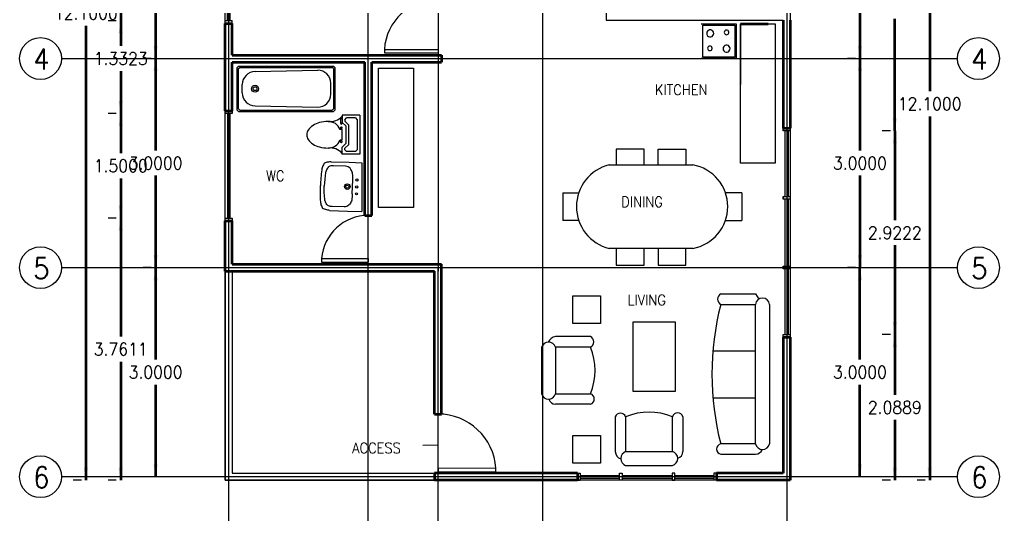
# Model space of a CAD drawing. Header units: inches. Extents: x 12.5 to 57.6, y 1.9 to 26.
# Drawn here: x 12.46 to 26.51, y 10.36 to 17.46 of the extents above; entities that cross this region are included whole.
import ezdxf

# ---------------------------------------------------------------- set-up
doc = ezdxf.new("R2010")
doc.units = ezdxf.units.IN
doc.header["$MEASUREMENT"] = 0
doc.layers.get('0').update_dxf_attribs({"linetype": 'CONTINUOUS'})
for name, color, linetype in [('1', 2, 'CONTINUOUS'), ('2', 72, 'CONTINUOUS'), ('4', 202, 'CONTINUOUS'), ('5', 133, 'CONTINUOUS'), ('6', 253, 'CONTINUOUS'), ('7', 142, 'CONTINUOUS')]:
    doc.layers.add(name, color=color, linetype=linetype)
doc.layers.add('WALLS', color=6, linetype='CONTINUOUS', lineweight=50)
doc.styles.get("Standard").update_dxf_attribs({"font": 'STANDARD'})
doc.dimstyles.get("Standard").update_dxf_attribs({"dimtxt": 0.18, "dimasz": 0.18, "dimexe": 0.18, "dimexo": 0.0625, "dimgap": 0.09, "dimtad": 0, "dimtih": 1, "dimtoh": 1, "dimdec": 4, "dimzin": 0, "dimdsep": 46, "dimtxsty": 'STANDARD', "dimcen": 0.09, "dimadec": 0, "dimazin": 0, "dimtfac": 1, "dimtdec": 4, "dimtofl": 0, "dimtmove": 0, "dimatfit": 3, "dimfxl": 1, "dimtolj": 1, "dimtzin": 0, "dimarcsym": 0})

# ---------------------------------------------------------------- blocks, each defined once
blk = doc.blocks.new('*D2')
at = {"layer": '1', "color": 0, "linetype": 'ByBlock', "lineweight": -2}
for p, q in [((14.345, 18.902), (14.228, 18.902)), ((14.345, 16.902), (14.228, 16.902))]:
    blk.add_line(p, q, dxfattribs=at)
for points in [[(14.408, 18.902), (14.438, 18.722), (14.378, 18.722)], [(14.408, 16.902), (14.378, 17.082), (14.438, 17.082)]]:
    blk.add_solid(points, dxfattribs=at)
at = {"layer": 'WALLS'}
for p, q in [((14.408, 18.902), (14.408, 18.082)), ((14.408, 17.722), (14.408, 16.902))]:
    blk.add_line(p, q, dxfattribs=at)
at = {"layer": '1', "color": 0, "linetype": 'CONTINUOUS', "lineweight": -2, "insert": (14.408, 17.902), "char_height": 0.18, "width": 0.7, "attachment_point": 5}
blk.add_mtext('2.0000', dxfattribs=at)
blk = doc.blocks.new('*D4')
at = {"layer": '1', "color": 0, "linetype": 'ByBlock', "lineweight": -2}
for p, q in [((14.345, 16.902), (14.228, 16.902)), ((14.345, 13.902), (14.228, 13.902))]:
    blk.add_line(p, q, dxfattribs=at)
for points in [[(14.408, 16.902), (14.438, 16.722), (14.378, 16.722)], [(14.408, 13.902), (14.378, 14.082), (14.438, 14.082)]]:
    blk.add_solid(points, dxfattribs=at)
at = {"layer": 'WALLS'}
for p, q in [((14.408, 16.902), (14.408, 15.582)), ((14.408, 15.222), (14.408, 13.902))]:
    blk.add_line(p, q, dxfattribs=at)
at = {"layer": '1', "color": 0, "linetype": 'CONTINUOUS', "lineweight": -2, "insert": (14.408, 15.402), "char_height": 0.18, "width": 0.7, "attachment_point": 5}
blk.add_mtext('3.0000', dxfattribs=at)
blk = doc.blocks.new('*D5')
at = {"layer": '1', "color": 0, "linetype": 'ByBlock', "lineweight": -2}
for p, q in [((14.345, 13.902), (14.228, 13.902)), ((14.345, 10.902), (14.228, 10.902))]:
    blk.add_line(p, q, dxfattribs=at)
for points in [[(14.408, 13.902), (14.438, 13.722), (14.378, 13.722)], [(14.408, 10.902), (14.378, 11.082), (14.438, 11.082)]]:
    blk.add_solid(points, dxfattribs=at)
at = {"layer": 'WALLS'}
for p, q in [((14.408, 13.902), (14.408, 12.582)), ((14.408, 12.222), (14.408, 10.902))]:
    blk.add_line(p, q, dxfattribs=at)
at = {"layer": '1', "color": 0, "linetype": 'CONTINUOUS', "lineweight": -2, "insert": (14.408, 12.402), "char_height": 0.18, "width": 0.7, "attachment_point": 5}
blk.add_mtext('3.0000', dxfattribs=at)
blk = doc.blocks.new('*D8')
at = {"layer": '1', "color": 0, "linetype": 'ByBlock', "lineweight": -2}
for p, q in [((13.845, 19.363), (13.728, 19.363)), ((13.845, 17.445), (13.728, 17.445))]:
    blk.add_line(p, q, dxfattribs=at)
for points in [[(13.908, 19.363), (13.938, 19.183), (13.878, 19.183)], [(13.908, 17.445), (13.878, 17.625), (13.938, 17.625)]]:
    blk.add_solid(points, dxfattribs=at)
at = {"layer": 'WALLS'}
for p, q in [((13.908, 19.363), (13.908, 18.584)), ((13.908, 18.224), (13.908, 17.445))]:
    blk.add_line(p, q, dxfattribs=at)
at = {"layer": '1', "color": 0, "linetype": 'CONTINUOUS', "lineweight": -2, "insert": (13.908, 18.404), "char_height": 0.18, "width": 0.62, "attachment_point": 5}
blk.add_mtext('1.9175', dxfattribs=at)
blk = doc.blocks.new('*D9')
at = {"layer": '1', "color": 0, "linetype": 'ByBlock', "lineweight": -2}
for p, q in [((13.845, 17.445), (13.728, 17.445)), ((13.845, 16.113), (13.728, 16.113))]:
    blk.add_line(p, q, dxfattribs=at)
for points in [[(13.908, 17.445), (13.938, 17.265), (13.878, 17.265)], [(13.908, 16.113), (13.878, 16.293), (13.938, 16.293)]]:
    blk.add_solid(points, dxfattribs=at)
at = {"layer": 'WALLS'}
for p, q in [((13.908, 17.445), (13.908, 17.082)), ((13.908, 16.722), (13.908, 16.113))]:
    blk.add_line(p, q, dxfattribs=at)
at = {"layer": '1', "color": 0, "linetype": 'CONTINUOUS', "lineweight": -2, "insert": (13.908, 16.902), "char_height": 0.18, "width": 0.66, "attachment_point": 5}
blk.add_mtext('1.3323', dxfattribs=at)
blk = doc.blocks.new('*D10')
at = {"layer": '1', "color": 0, "linetype": 'ByBlock', "lineweight": -2}
for p, q in [((13.845, 16.113), (13.728, 16.113)), ((13.845, 14.613), (13.728, 14.613))]:
    blk.add_line(p, q, dxfattribs=at)
for points in [[(13.908, 16.113), (13.938, 15.933), (13.878, 15.933)], [(13.908, 14.613), (13.878, 14.793), (13.938, 14.793)]]:
    blk.add_solid(points, dxfattribs=at)
at = {"layer": 'WALLS'}
for p, q in [((13.908, 16.113), (13.908, 15.543)), ((13.908, 15.183), (13.908, 14.613))]:
    blk.add_line(p, q, dxfattribs=at)
at = {"layer": '1', "color": 0, "linetype": 'CONTINUOUS', "lineweight": -2, "insert": (13.908, 15.363), "char_height": 0.18, "width": 0.66, "attachment_point": 5}
blk.add_mtext('1.5000', dxfattribs=at)
blk = doc.blocks.new('*D11')
at = {"layer": '1', "color": 0, "linetype": 'ByBlock', "lineweight": -2}
for p, q in [((13.845, 14.613), (13.728, 14.613)), ((13.845, 10.852), (13.728, 10.852))]:
    blk.add_line(p, q, dxfattribs=at)
for points in [[(13.908, 14.613), (13.938, 14.433), (13.878, 14.433)], [(13.908, 10.852), (13.878, 11.032), (13.938, 11.032)]]:
    blk.add_solid(points, dxfattribs=at)
at = {"layer": 'WALLS'}
for p, q in [((13.908, 14.613), (13.908, 12.912)), ((13.908, 12.552), (13.908, 10.852))]:
    blk.add_line(p, q, dxfattribs=at)
at = {"layer": '1', "color": 0, "linetype": 'CONTINUOUS', "lineweight": -2, "insert": (13.908, 12.732), "char_height": 0.18, "width": 0.62, "attachment_point": 5}
blk.add_mtext('3.7611', dxfattribs=at)
blk = doc.blocks.new('*D12')
at = {"layer": '1', "color": 0, "linetype": 'ByBlock', "lineweight": -2}
for p, q in [((13.345, 22.952), (13.228, 22.952)), ((13.345, 10.852), (13.228, 10.852))]:
    blk.add_line(p, q, dxfattribs=at)
for points in [[(13.408, 22.952), (13.438, 22.772), (13.378, 22.772)], [(13.408, 10.852), (13.378, 11.032), (13.438, 11.032)]]:
    blk.add_solid(points, dxfattribs=at)
at = {"layer": 'WALLS'}
for p, q in [((13.408, 22.952), (13.408, 17.732)), ((13.408, 17.372), (13.408, 10.852))]:
    blk.add_line(p, q, dxfattribs=at)
at = {"layer": '1', "color": 0, "linetype": 'CONTINUOUS', "lineweight": -2, "insert": (13.408, 17.552), "char_height": 0.18, "width": 0.76, "attachment_point": 5}
blk.add_mtext('12.1000', dxfattribs=at)
blk = doc.blocks.new('*D23')
at = {"layer": '1', "color": 0, "linetype": 'ByBlock', "lineweight": -2}
for p, q in [((24.445, 13.902), (24.328, 13.902)), ((24.445, 10.902), (24.328, 10.902))]:
    blk.add_line(p, q, dxfattribs=at)
for points in [[(24.508, 13.902), (24.538, 13.722), (24.478, 13.722)], [(24.508, 10.902), (24.478, 11.082), (24.538, 11.082)]]:
    blk.add_solid(points, dxfattribs=at)
at = {"layer": 'WALLS'}
for p, q in [((24.508, 12.582), (24.508, 13.902)), ((24.508, 10.902), (24.508, 12.222))]:
    blk.add_line(p, q, dxfattribs=at)
at = {"layer": '1', "color": 0, "linetype": 'CONTINUOUS', "lineweight": -2, "insert": (24.508, 12.402), "char_height": 0.18, "width": 0.7, "attachment_point": 5}
blk.add_mtext('3.0000', dxfattribs=at)
blk = doc.blocks.new('*D24')
at = {"layer": '1', "color": 0, "linetype": 'ByBlock', "lineweight": -2}
for p, q in [((24.445, 16.902), (24.328, 16.902)), ((24.445, 13.902), (24.328, 13.902))]:
    blk.add_line(p, q, dxfattribs=at)
for points in [[(24.508, 16.902), (24.538, 16.722), (24.478, 16.722)], [(24.508, 13.902), (24.478, 14.082), (24.538, 14.082)]]:
    blk.add_solid(points, dxfattribs=at)
at = {"layer": 'WALLS'}
for p, q in [((24.508, 16.902), (24.508, 15.582)), ((24.508, 15.222), (24.508, 13.902))]:
    blk.add_line(p, q, dxfattribs=at)
at = {"layer": '1', "color": 0, "linetype": 'CONTINUOUS', "lineweight": -2, "insert": (24.508, 15.402), "char_height": 0.18, "width": 0.7, "attachment_point": 5}
blk.add_mtext('3.0000', dxfattribs=at)
blk = doc.blocks.new('*D25')
at = {"layer": '1', "color": 0, "linetype": 'ByBlock', "lineweight": -2}
for p, q in [((24.445, 18.902), (24.328, 18.902)), ((24.445, 16.902), (24.328, 16.902))]:
    blk.add_line(p, q, dxfattribs=at)
for points in [[(24.508, 18.902), (24.538, 18.722), (24.478, 18.722)], [(24.508, 16.902), (24.478, 17.082), (24.538, 17.082)]]:
    blk.add_solid(points, dxfattribs=at)
at = {"layer": 'WALLS'}
for p, q in [((24.508, 18.902), (24.508, 18.082)), ((24.508, 17.722), (24.508, 16.902))]:
    blk.add_line(p, q, dxfattribs=at)
at = {"layer": '1', "color": 0, "linetype": 'CONTINUOUS', "lineweight": -2, "insert": (24.508, 17.902), "char_height": 0.18, "width": 0.7, "attachment_point": 5}
blk.add_mtext('2.0000', dxfattribs=at)
blk = doc.blocks.new('*D28')
at = {"layer": '1', "color": 0, "linetype": 'ByBlock', "lineweight": -2}
for p, q in [((24.945, 12.941), (24.828, 12.941)), ((24.945, 10.852), (24.828, 10.852))]:
    blk.add_line(p, q, dxfattribs=at)
for points in [[(25.008, 12.941), (25.038, 12.761), (24.978, 12.761)], [(25.008, 10.852), (24.978, 11.032), (25.038, 11.032)]]:
    blk.add_solid(points, dxfattribs=at)
at = {"layer": 'WALLS'}
for p, q in [((25.008, 12.941), (25.008, 12.076)), ((25.008, 11.716), (25.008, 10.852))]:
    blk.add_line(p, q, dxfattribs=at)
at = {"layer": '1', "color": 0, "linetype": 'CONTINUOUS', "lineweight": -2, "insert": (25.008, 11.896), "char_height": 0.18, "width": 0.7, "attachment_point": 5}
blk.add_mtext('2.0889', dxfattribs=at)
blk = doc.blocks.new('*D29')
at = {"layer": '1', "color": 0, "linetype": 'ByBlock', "lineweight": -2}
for p, q in [((24.945, 15.863), (24.828, 15.863)), ((24.945, 12.941), (24.828, 12.941))]:
    blk.add_line(p, q, dxfattribs=at)
for points in [[(25.008, 15.863), (25.038, 15.683), (24.978, 15.683)], [(25.008, 12.941), (24.978, 13.121), (25.038, 13.121)]]:
    blk.add_solid(points, dxfattribs=at)
at = {"layer": 'WALLS'}
for p, q in [((25.008, 15.863), (25.008, 14.582)), ((25.008, 14.222), (25.008, 12.941))]:
    blk.add_line(p, q, dxfattribs=at)
at = {"layer": '1', "color": 0, "linetype": 'CONTINUOUS', "lineweight": -2, "insert": (25.008, 14.402), "char_height": 0.18, "width": 0.7, "attachment_point": 5}
blk.add_mtext('2.9222', dxfattribs=at)
blk = doc.blocks.new('*D30')
at = {"layer": '1', "color": 0, "linetype": 'ByBlock', "lineweight": -2}
for p, q in [((24.945, 19.441), (24.828, 19.441)), ((24.945, 15.863), (24.828, 15.863))]:
    blk.add_line(p, q, dxfattribs=at)
for points in [[(25.008, 19.441), (25.038, 19.261), (24.978, 19.261)], [(25.008, 15.863), (24.978, 16.043), (25.038, 16.043)]]:
    blk.add_solid(points, dxfattribs=at)
at = {"layer": 'WALLS'}
for p, q in [((25.008, 17.832), (25.008, 19.441)), ((25.008, 15.863), (25.008, 17.472))]:
    blk.add_line(p, q, dxfattribs=at)
at = {"layer": '1', "color": 0, "linetype": 'CONTINUOUS', "lineweight": -2, "insert": (25.008, 17.652), "char_height": 0.18, "width": 0.7, "attachment_point": 5}
blk.add_mtext('3.5778', dxfattribs=at)
blk = doc.blocks.new('*D33')
at = {"layer": '1', "color": 0, "linetype": 'ByBlock', "lineweight": -2}
for p, q in [((25.445, 22.952), (25.328, 22.952)), ((25.445, 10.852), (25.328, 10.852))]:
    blk.add_line(p, q, dxfattribs=at)
for points in [[(25.508, 22.952), (25.538, 22.772), (25.478, 22.772)], [(25.508, 10.852), (25.478, 11.032), (25.538, 11.032)]]:
    blk.add_solid(points, dxfattribs=at)
at = {"layer": 'WALLS'}
for p, q in [((25.508, 22.952), (25.508, 16.432)), ((25.508, 16.072), (25.508, 10.852))]:
    blk.add_line(p, q, dxfattribs=at)
at = {"layer": '1', "color": 0, "linetype": 'CONTINUOUS', "lineweight": -2, "insert": (25.508, 16.252), "char_height": 0.18, "width": 0.76, "attachment_point": 5}
blk.add_mtext('12.1000', dxfattribs=at)

msp = doc.modelspace()

# ---------------------------------------------------------------- hatches: boundary and pattern name
at = {"layer": '5'}
h = msp.add_hatch(dxfattribs=at)
h.set_pattern_fill('ANGLE', color=256, scale=0.03, angle=45, style=0)
h.set_pattern_definition([])
h.paths.add_polyline_path([(15.50792, 10.95192), (17.45792, 10.95192), (17.45792, 13.85192), (15.50792, 13.85192)], flags=0)
h.paths.add_polyline_path([(17.18746, 11.19841), (18.12706, 11.19841), (18.12706, 11.43108), (17.18746, 11.43108)], flags=0)
h = msp.add_hatch(dxfattribs=at)
h.set_pattern_fill('ANGLE', color=256, scale=0.03, angle=45, style=0)
h.set_pattern_definition([])
h.paths.add_polyline_path([(17.45792, 10.95192), (18.40792, 10.95192), (18.45792, 10.95192), (18.45792, 11.80192), (18.40792, 11.80192), (18.40792, 13.85192), (17.45792, 13.85192)], flags=0)
h.paths.add_polyline_path([(17.18746, 11.19841), (18.12706, 11.19841), (18.12706, 11.43108), (17.18746, 11.43108)], flags=0)

# ---------------------------------------------------------------- linework, layer by layer
for points in [[(15.40792, 22.95192), (23.50792, 22.95192), (23.50792, 10.85192), (15.40792, 10.85192), (15.40792, 22.95192)], [(20.86691, 18.85193), (20.86691, 17.45193)], [(23.50792, 17.71733), (23.50792, 17.25192)], [(20.86691, 17.55193), (20.86691, 17.45193), (23.40792, 17.45193)], [(23.40792, 17.45192), (23.40792, 17.45193)], [(18.23868, 11.35578), (18.45711, 11.35881)]]:
    msp.add_lwpolyline(points)
at = {"layer": '1'}
for p, q in [((15.43792, 17.44527), (15.43792, 18.00635)), ((15.47792, 17.44527), (15.47792, 18.00635)), ((15.40792, 17.40635), (15.40792, 17.44527)), ((15.40792, 17.44527), (15.50792, 17.44527)), ((15.50792, 17.40635), (15.50792, 17.44527)), ((15.40792, 17.40635), (15.50792, 17.40635)), ((17.68834, 17.03257), (18.45792, 17.03192)), ((17.68834, 17.03257), (17.68834, 16.98257)), ((18.45792, 17.03192), (18.45787, 16.98192)), ((17.68834, 16.98257), (18.45792, 16.98192)), ((15.43792, 16.113), (15.43792, 14.613)), ((15.47792, 16.113), (15.43792, 16.113)), ((15.47792, 14.613), (15.47792, 16.113)), ((23.43792, 14.92137), (23.43792, 15.863)), ((23.47792, 15.863), (23.47792, 14.92137)), ((23.40792, 14.92137), (23.40792, 14.88246)), ((23.50792, 14.92137), (23.50792, 14.88246)), ((23.43792, 13.92137), (23.43792, 14.88246)), ((23.47792, 14.88246), (23.47792, 13.92137)), ((15.43792, 14.613), (15.47792, 14.613)), ((16.78841, 14.03267), (16.78841, 13.98267)), ((16.78841, 13.98192), (17.45792, 13.98192)), ((16.78989, 14.0333), (17.45792, 14.03192)), ((17.45663, 14.03192), (17.45792, 13.98192)), ((23.40792, 13.92137), (23.40792, 13.88246)), ((23.50792, 13.92137), (23.50792, 13.88246)), ((23.43792, 12.94083), (23.43792, 13.88246)), ((23.47792, 13.88246), (23.47792, 12.94083)), ((19.2863, 11.02369), (18.45792, 11.02192)), ((18.45792, 11.02192), (18.45792, 10.97192)), ((18.45792, 10.97192), (19.28751, 10.97284)), ((19.28751, 10.97284), (19.28751, 11.02284)), ((20.45792, 10.95192), (20.45792, 10.85192)), ((20.45792, 10.95192), (20.49683, 10.95192)), ((20.45792, 10.85192), (20.49683, 10.85192)), ((20.49683, 10.95192), (20.49683, 10.85192)), ((20.49683, 10.92192), (21.05792, 10.92192)), ((20.49683, 10.88192), (21.05792, 10.88192)), ((21.09683, 10.92192), (21.43737, 10.92192)), ((21.09683, 10.88192), (21.43737, 10.88192)), ((21.43737, 10.92192), (21.81435, 10.92192)), ((21.43737, 10.88192), (21.81435, 10.88192)), ((21.85348, 10.92192), (22.41435, 10.92192)), ((21.85348, 10.88192), (22.41435, 10.88192)), ((22.41435, 10.95192), (22.41435, 10.85192)), ((22.45348, 10.95192), (22.41435, 10.95192)), ((22.45348, 10.85192), (22.41435, 10.85192)), ((22.45348, 10.95192), (22.45348, 10.85192))]:
    msp.add_line(p, q, dxfattribs=at)
for points in [[(15.40792, 16.113), (15.40792, 16.15192), (15.50792, 16.15192), (15.50792, 16.113)], [(23.50792, 15.90192), (23.50792, 15.863), (23.40792, 15.863), (23.40792, 15.90192)], [(23.50792, 14.92137), (23.50792, 14.88246), (23.40792, 14.88246), (23.40792, 14.92137)], [(15.40792, 14.57409), (15.40792, 14.613), (15.50792, 14.613), (15.50792, 14.57409)], [(23.50792, 13.92137), (23.50792, 13.88246), (23.40792, 13.88246), (23.40792, 13.92137)], [(23.50792, 12.94083), (23.50792, 12.90192), (23.40792, 12.90192), (23.40792, 12.94083)], [(21.05792, 10.95192), (21.09683, 10.95192), (21.09683, 10.85192), (21.05792, 10.85192)], [(21.85348, 10.95192), (21.81435, 10.95192), (21.81435, 10.85192), (21.85348, 10.85192)]]:
    msp.add_lwpolyline(points, close=True, dxfattribs=at)
at = {"layer": '1', "linetype": 'CONTINUOUS'}
for centre, radius, start, end in [((18.45884, 16.97962), 0.7723, 90.068941, 176.068641), ((17.45902, 13.97918), 0.67274, 90.093925, 175.439824), ((18.45792, 10.97192), 0.83, 3.576334, 90)]:
    msp.add_arc(centre, radius, start, end, dxfattribs=at)
at = {"layer": '2', "linetype": 'CONTINUOUS'}
for p, q in [((15.45792, 8.61245), (15.45792, 25.35192)), ((17.45792, 8.61245), (17.45792, 25.35192)), ((18.45792, 25.35192), (18.45792, 13.85192)), ((19.95792, 25.35192), (19.95792, 8.61245)), ((23.45792, 25.35192), (23.45792, 8.61245)), ((13.05792, 16.90192), (25.90792, 16.90192)), ((13.05792, 13.90192), (25.90792, 13.90192)), ((18.45792, 8.61245), (18.45792, 13.90192)), ((25.90792, 10.90192), (13.05792, 10.90192))]:
    msp.add_line(p, q, dxfattribs=at)
at = {"layer": '4'}
for p, q in [((15.40792, 13.85192), (15.40792, 10.85192)), ((15.50792, 13.85192), (15.50792, 10.95192)), ((15.40792, 10.85192), (18.40792, 10.85192)), ((15.50792, 10.95192), (18.40792, 10.95192))]:
    msp.add_line(p, q, dxfattribs=at)
at = {"layer": '5'}
for p, q in [((22.79446, 15.40184), (22.79446, 17.40184)), ((22.79446, 17.40184), (23.29446, 17.40184)), ((23.29446, 17.40184), (23.29446, 15.40184)), ((17.60541, 14.76438), (17.60541, 16.76438)), ((17.60541, 16.76438), (18.10541, 16.76438)), ((18.10541, 16.76438), (18.10541, 14.76438)), ((21.41325, 15.60377), (21.01325, 15.60377)), ((21.01325, 15.60377), (21.01325, 15.37707)), ((21.41325, 15.37707), (21.41325, 15.60377)), ((21.61325, 15.60377), (22.01325, 15.60377)), ((21.61325, 15.37707), (21.61325, 15.60377)), ((22.01325, 15.60377), (22.01325, 15.37707)), ((20.91325, 15.37707), (22.11325, 15.37707)), ((23.29446, 15.40184), (22.79446, 15.40184)), ((20.24962, 14.97707), (20.47646, 14.97707)), ((20.24962, 14.97707), (20.24962, 14.57707)), ((22.81274, 14.97707), (22.57851, 14.97707)), ((22.81274, 14.97707), (22.81274, 14.57707)), ((18.10541, 14.76438), (17.60541, 14.76438)), ((20.47646, 14.57707), (20.24962, 14.57707)), ((22.57851, 14.57707), (22.81274, 14.57707)), ((22.11325, 14.17707), (20.91325, 14.17707)), ((21.01325, 14.17707), (21.01325, 13.93929)), ((21.41325, 13.93929), (21.41325, 14.17707)), ((21.61325, 14.17707), (21.61325, 13.93929)), ((22.01325, 13.93929), (22.01325, 14.17707)), ((21.01325, 13.93929), (21.41325, 13.93929)), ((21.61325, 13.93929), (22.01325, 13.93929)), ((20.39012, 13.09845), (20.39012, 13.49845)), ((20.39012, 13.49845), (20.79012, 13.49845)), ((20.79012, 13.49845), (20.79012, 13.09845)), ((22.51136, 13.52413), (23.01136, 13.52413)), ((23.01136, 13.52413), (23.05818, 13.449)), ((22.51136, 13.37413), (23.01136, 13.37413)), ((23.01136, 11.37413), (23.01136, 13.37413)), ((23.21136, 13.37413), (23.21136, 11.37413)), ((20.79012, 13.09845), (20.39012, 13.09845)), ((21.25846, 12.12539), (21.25846, 13.12539)), ((21.25846, 13.12539), (21.85846, 13.12539)), ((21.85846, 13.12539), (21.85846, 12.12539)), ((20.64317, 12.9116), (20.14317, 12.9116)), ((19.94317, 12.7616), (19.94317, 12.0916)), ((20.14317, 12.7616), (20.14317, 12.0916)), ((20.64317, 12.7616), (20.14317, 12.7616)), ((23.01136, 12.70413), (22.39904, 12.70413)), ((20.14317, 12.0916), (20.64317, 12.0916)), ((21.85846, 12.12539), (21.25846, 12.12539)), ((22.39988, 12.03413), (23.01136, 12.03413)), ((20.64317, 11.9416), (20.14317, 11.9416)), ((20.9986, 11.76272), (20.9986, 11.26272)), ((21.1486, 11.76272), (21.1486, 11.26272)), ((21.8186, 11.26272), (21.8186, 11.76272)), ((21.9686, 11.76272), (21.9686, 11.26272)), ((20.39012, 11.0958), (20.39012, 11.4958)), ((20.39012, 11.4958), (20.79012, 11.4958)), ((20.79012, 11.4958), (20.79012, 11.0958)), ((21.1486, 11.26272), (21.8186, 11.26272)), ((23.01136, 11.37413), (22.51136, 11.37413)), ((22.51136, 11.22413), (23.01136, 11.22413)), ((20.79012, 11.0958), (20.39012, 11.0958)), ((21.1486, 11.06272), (21.8186, 11.06272))]:
    msp.add_line(p, q, dxfattribs=at)
at = {"layer": '5', "linetype": 'CONTINUOUS'}
for centre in [(12.75792, 16.90192), (26.20792, 16.90192), (12.75792, 13.90192), (26.20792, 13.90192), (12.75792, 10.90192), (26.20792, 10.90192)]:
    msp.add_circle(centre, 0.3, dxfattribs=at)
at = {"layer": '5'}
for centre, radius, start, end in [((21.06116, 14.77707), 0.61796, 103.848248, 256.151752), ((22.00199, 14.77707), 0.61023, 280.505319, 79.494681), ((22.54924, 13.44913), 0.08402, 116.796857, 243.203143), ((26.4222, 12.37413), 4.03667, 165.656831, 194.343169), ((23.11136, 13.36366), 0.10055, 5.976912, 174.023088), ((20.04317, 12.72429), 0.10673, 20.46149, 159.53851), ((20.1536, 12.79033), 0.12172, 94.915892, 160.511396), ((20.61218, 12.8366), 0.08115, 292.449137, 67.550863), ((19.84087, 12.4266), 0.86943, 337.336992, 22.663008), ((20.04317, 12.11795), 0.10341, 194.762065, 345.237935), ((20.62112, 12.0166), 0.07818, 286.386872, 73.613128), ((20.14561, 12.04471), 0.10313, 196.968381, 268.644689), ((21.0736, 11.73173), 0.08115, 22.449137, 157.550863), ((21.4836, 10.96042), 0.86943, 67.336992, 112.663008), ((21.8936, 11.74066), 0.07818, 16.386872, 163.613128), ((21.11987, 11.27315), 0.12172, 184.915892, 250.511396), ((21.18591, 11.16272), 0.10673, 110.46149, 249.53851), ((21.79225, 11.16272), 0.10341, 284.762065, 75.237935), ((21.86549, 11.26516), 0.10313, 286.968381, 358.644689), ((22.52862, 11.29913), 0.07696, 102.963218, 257.036782), ((23.11136, 11.39396), 0.10195, 191.215062, 348.784938), ((23.0015, 11.34201), 0.11829, 274.778243, 335.013599)]:
    msp.add_arc(centre, radius, start, end, dxfattribs=at)
at = {"layer": '6'}
for p, q in [((22.23359, 17.40184), (22.73359, 17.40184)), ((22.25359, 16.92184), (22.25359, 17.38184)), ((22.25359, 17.38184), (22.71359, 17.38184)), ((22.71359, 17.38184), (22.71359, 16.92184)), ((22.73359, 17.40184), (22.73359, 16.90184)), ((22.79446, 17.40184), (22.79446, 16.52798)), ((22.73359, 16.90184), (22.23359, 16.90184)), ((22.71359, 16.92184), (22.25359, 16.92184)), ((15.57708, 16.77504), (15.59565, 16.79361)), ((15.57708, 16.16218), (15.57708, 16.77504)), ((15.59565, 16.79361), (16.95852, 16.79361)), ((15.59565, 16.75646), (15.61422, 16.77504)), ((15.59565, 16.18075), (15.59565, 16.75646)), ((15.61422, 16.77504), (16.93995, 16.77504)), ((15.83388, 16.71462), (16.73246, 16.7332)), ((16.95852, 16.75646), (16.93995, 16.77504)), ((16.97709, 16.77504), (16.95852, 16.79361)), ((16.95852, 16.75646), (16.95852, 16.18075)), ((16.97709, 16.77504), (16.97709, 16.16218)), ((15.65136, 16.40828), (15.65136, 16.52894)), ((16.92138, 16.38971), (16.92138, 16.54751)), ((15.59565, 16.14361), (15.57708, 16.16218)), ((15.61422, 16.16218), (15.59565, 16.18075)), ((15.61422, 16.16218), (16.93995, 16.16218)), ((15.83388, 16.22259), (16.73246, 16.20402)), ((16.93995, 16.16218), (16.95852, 16.18075)), ((16.95852, 16.14361), (16.97709, 16.16218)), ((15.59565, 16.14361), (16.95852, 16.14361)), ((17.08435, 16.0366), (17.05895, 16.0366)), ((17.05895, 16.0366), (17.05895, 15.9731)), ((17.08435, 16.0874), (17.08435, 15.9858)), ((17.33835, 16.0874), (17.08435, 16.0874)), ((17.12245, 16.0239), (17.14785, 16.0493)), ((17.12245, 16.0239), (17.12245, 16.00158)), ((17.27485, 16.0493), (17.14785, 16.0493)), ((17.27485, 16.0493), (17.30025, 16.0239)), ((17.30025, 16.0239), (17.30025, 15.5921)), ((17.33835, 16.0874), (17.33835, 15.5286)), ((17.08435, 15.8842), (17.05574, 15.8842)), ((17.13515, 15.935), (17.08435, 15.9858)), ((17.08435, 15.9731), (17.08435, 15.9858)), ((17.08435, 15.7318), (17.08435, 15.8842)), ((17.17325, 15.95078), (17.12245, 16.00158)), ((17.13515, 15.935), (17.13515, 15.681)), ((17.17325, 15.95078), (17.17325, 15.66522)), ((17.08435, 15.7318), (17.05574, 15.7318)), ((17.13515, 15.681), (17.08435, 15.6302)), ((17.08435, 15.5286), (17.08435, 15.6302)), ((17.17325, 15.66522), (17.12245, 15.61442)), ((17.12245, 15.5921), (17.12245, 15.61442)), ((17.33835, 15.5286), (17.08435, 15.5286)), ((17.14785, 15.5667), (17.12245, 15.5921)), ((17.27485, 15.5667), (17.14785, 15.5667)), ((17.30025, 15.5921), (17.27485, 15.5667)), ((17.13183, 15.35767), (16.95692, 15.36338)), ((17.36358, 15.40764), (17.36543, 14.70796)), ((17.22896, 14.96179), (17.23549, 15.16168)), ((17.11274, 14.77298), (16.93783, 14.77869))]:
    msp.add_line(p, q, dxfattribs=at)
for points in [[(16.92657, 15.42045, 0.05012053), (16.90185, 15.41878, 0.01909757), (16.83836, 15.40552, 0.11427208), (16.83314, 15.40286, 0.04684245), (16.82659, 15.3982, 0.05163095), (16.82211, 15.3911, 0.00348119), (16.80857, 15.36452, 0.08523296), (16.79048, 15.30479, 0.02284861), (16.77239, 15.07425, 0.02284861)], [(16.95692, 15.36338, 0.0696874), (16.90712, 15.35806, 0.14649781), (16.8863, 15.34568, 0.03067005), (16.8808, 15.33889, 0.00979719), (16.86534, 15.31635, 0.10715044), (16.84539, 15.2646, 0.03047003), (16.82736, 15.07246, 0.03047003)], [(17.23549, 15.16168, 0.03109877), (17.23279, 15.2528, 0.09369923), (17.22441, 15.28211, 0.02248924), (17.20806, 15.31132, 0.03640379), (17.19589, 15.32807, 0.10968729), (17.16845, 15.34899, 0.10039544), (17.13183, 15.35767, 0.10039544)], [(16.90382, 14.72372, -0.05012053), (16.87927, 14.727, -0.01909757), (16.81678, 14.74438, -0.11427208), (16.81174, 14.74737, -0.04684245), (16.8055, 14.75245, -0.05163095), (16.8015, 14.75983, -0.00348119), (16.78972, 14.78724, -0.08523296), (16.77557, 14.84802, -0.02284861), (16.77255, 15.07925, -0.02284861)], [(16.93783, 14.77869, -0.0696874), (16.88848, 14.78726, -0.14649781), (16.86852, 14.80097, -0.03067005), (16.86346, 14.8081, -0.00979719), (16.84951, 14.8316, -0.10715044), (16.83298, 14.88454, -0.03047003), (16.82752, 15.07745, -0.03047003)], [(17.22896, 14.96179, -0.03109877), (17.22033, 14.87105, -0.09369923), (17.21005, 14.84234, -0.02248924), (17.19183, 14.81427, -0.03640379), (17.1786, 14.79835, -0.10968729), (17.14985, 14.77926, -0.10039544), (17.11274, 14.77298, -0.10039544)]]:
    msp.add_lwpolyline(points, format="xyb", dxfattribs=at)
for points in [[(16.92657, 15.42045), (17.184, 15.4135), (17.36358, 15.40764)], [(16.90382, 14.72372), (17.16116, 14.71387), (17.36358, 14.70801)]]:
    msp.add_lwpolyline(points, dxfattribs=at)
for centre, radius in [((15.83388, 16.46861), 0.05), ((15.83388, 16.46861), 0.0275), ((17.07165, 15.9096), 0.0127), ((17.07165, 15.7064), 0.0127), ((17.29545, 15.15973), 0.015), ((17.15726, 15.06419), 0.04), ((17.15726, 15.06419), 0.023), ((17.29219, 15.05978), 0.0175), ((17.28893, 14.95983), 0.015)]:
    msp.add_circle(centre, radius, dxfattribs=at)
for centre, radius, start, end in [((22.36183, 17.26222), 0.05043, 340.526477, 300.57542), ((22.59569, 17.27671), 0.03337, 6.732865, 353.267135), ((22.35706, 17.26614), 0.05627, 302.721704, 338.380192), ((22.60985, 17.27671), 0.01938, 348.35267, 11.64733), ((22.3562, 17.04822), 0.03337, 6.732865, 353.267135), ((22.37037, 17.04822), 0.01938, 348.35267, 11.64733), ((22.59639, 17.04312), 0.05043, 340.526477, 300.57542), ((22.59162, 17.04704), 0.05627, 302.721704, 338.380192), ((16.73566, 16.54751), 0.18571, 0, 90.98776), ((15.83708, 16.52894), 0.18571, 90.98776, 180), ((15.83708, 16.40828), 0.18571, 180, 269.01224), ((16.73566, 16.38971), 0.18571, 269.01224, 0), ((16.91215, 16.22486), 0.22847, 262.201083, 318.911007), ((16.78592, 15.75023), 0.22698, 122.005523, 146.465984), ((16.84342, 15.65823), 0.33547, 104.513938, 122.005074), ((16.88115, 15.51249), 0.48601, 90.000103, 104.514315), ((16.88115, 15.808), 0.1905, 23.578178, 90), ((17.07165, 15.9731), 0.0127, 180, 0), ((16.69875, 15.808), 0.1224, 146.466214, 180.000235), ((16.69874, 15.808), 0.1224, 179.999999, 213.53402), ((16.78592, 15.86577), 0.22698, 213.53359, 237.99405), ((16.84342, 15.95777), 0.33547, 237.994926, 255.486062), ((16.88115, 16.10351), 0.48601, 255.485685, 269.999897), ((16.88115, 15.808), 0.1905, 270, 336.421822), ((16.91215, 15.39114), 0.22847, 41.088993, 97.798917)]:
    msp.add_arc(centre, radius, start, end, dxfattribs=at)
at = {"layer": 'WALLS'}
for p, q in [((23.40792, 17.45193), (23.40792, 15.90192)), ((23.40792, 17.45192), (23.40792, 17.35192)), ((23.50792, 17.45192), (23.50792, 15.90192)), ((15.40792, 16.15192), (15.40792, 17.40635)), ((15.40792, 17.40635), (15.50792, 17.40635)), ((15.50792, 16.95192), (15.50792, 17.40635)), ((22.79446, 17.40184), (23.19248, 17.40184)), ((15.50792, 16.95192), (18.50792, 16.95192)), ((18.50792, 16.95192), (18.50792, 16.85192)), ((15.50792, 16.85192), (17.40792, 16.85192)), ((15.50792, 16.15192), (15.50792, 16.85192)), ((17.40792, 14.65192), (17.40792, 16.85192)), ((17.50792, 14.65192), (17.50792, 16.85192)), ((17.50792, 16.85192), (18.50792, 16.85192)), ((15.40792, 16.15192), (15.50792, 16.15192)), ((23.40792, 15.90192), (23.50792, 15.90192)), ((17.40792, 14.65192), (17.50792, 14.65192)), ((15.40792, 13.85192), (15.40792, 14.57409)), ((15.40792, 14.57409), (15.50792, 14.57409)), ((15.50792, 13.95192), (15.50792, 14.57409)), ((15.50792, 13.95192), (17.50792, 13.95192)), ((17.50792, 13.95192), (18.50792, 13.95192)), ((18.50792, 11.80192), (18.50792, 13.95192)), ((15.40792, 13.85192), (18.40792, 13.85192)), ((18.40792, 11.80192), (18.40792, 13.85192)), ((23.40792, 12.90192), (23.40792, 10.95192)), ((23.40792, 12.90192), (23.50792, 12.90192)), ((23.50792, 12.90192), (23.50792, 10.85192)), ((18.40792, 11.80192), (18.50792, 11.80192)), ((20.45792, 10.95192), (18.40792, 10.95192)), ((18.40792, 10.95192), (18.40792, 10.85192)), ((20.45792, 10.85192), (18.40792, 10.85192)), ((20.45792, 10.95192), (20.45792, 10.85192)), ((23.40792, 10.95192), (22.45348, 10.95192)), ((22.45348, 10.95192), (22.45348, 10.85192)), ((23.50792, 10.85192), (22.45348, 10.85192))]:
    msp.add_line(p, q, dxfattribs=at)

# ---------------------------------------------------------------- texts
at = {"layer": '5', "linetype": 'CONTINUOUS'}
for s, p in [('4', (12.65337, 16.74293)), ('4', (26.10337, 16.74293)), ('5', (12.65337, 13.74293)), ('5', (26.10337, 13.74293)), ('6', (12.65337, 10.74293)), ('6', (26.10337, 10.74293))]:
    msp.add_text(s, height=0.3, dxfattribs=at).set_placement(p)
at = {"layer": '7'}
for s, p in [('KITCHEN', (21.56699, 16.37903)), ('WC', (15.99343, 15.14401)), ('DINING', (21.08487, 14.77014)), ('LIVING', (21.17506, 13.36162)), ('ACCESS', (17.22655, 11.23974))]:
    msp.add_text(s, height=0.15, dxfattribs=at).set_placement(p)

# ---------------------------------------------------------------- dimensions: what is measured, and where the dimension line sits
at = {"layer": '1'}
for base, p1, p2, picture, middle in [((13.40792, 10.85192), (13.40792, 22.95192), (13.40792, 10.85192), '*D12', (13.40792, 17.55192)), ((25.50792, 10.85192), (25.50792, 22.95192), (25.50792, 10.85192), '*D33', (25.50792, 16.25192)), ((25.00792, 19.44083), (25.00792, 15.863), (25.00792, 19.44083), '*D30', (25.00792, 17.65192)), ((13.90792, 17.44527), (13.90792, 19.36279), (13.90792, 17.44527), '*D8', (13.90792, 18.40403)), ((14.40773, 16.90192), (14.40773, 18.90192), (14.40773, 16.90192), '*D2', (14.40773, 17.90192)), ((24.50792, 16.90192), (24.50792, 18.90192), (24.50792, 16.90192), '*D25', (24.50792, 17.90192)), ((13.90792, 16.113), (13.90792, 17.44527), (13.90792, 16.113), '*D9', (13.90792, 16.90192)), ((14.40773, 13.90192), (14.40773, 16.90192), (14.40773, 13.90192), '*D4', (14.40773, 15.40192)), ((24.50792, 13.90192), (24.50792, 16.90192), (24.50792, 13.90192), '*D24', (24.50792, 15.40192)), ((13.90792, 14.613), (13.90792, 16.113), (13.90792, 14.613), '*D10', (13.90792, 15.363)), ((25.00792, 12.94083), (25.00792, 15.863), (25.00792, 12.94083), '*D29', (25.00792, 14.40192)), ((13.90792, 10.85192), (13.90792, 14.613), (13.90792, 10.85192), '*D11', (13.90792, 12.73246)), ((14.40773, 10.90192), (14.40773, 13.90192), (14.40773, 10.90192), '*D5', (14.40773, 12.40192)), ((24.50792, 13.90192), (24.50792, 10.90192), (24.50792, 13.90192), '*D23', (24.50792, 12.40192)), ((25.00792, 10.85192), (25.00792, 12.94083), (25.00792, 10.85192), '*D28', (25.00792, 11.89637))]:
    dim = msp.add_linear_dim(base=base, p1=p1, p2=p2, angle=90, dimstyle='Standard', dxfattribs=at)
    dim.commit()
    dim.dimension.update_dxf_attribs({"geometry": picture, "text_midpoint": middle})

doc.saveas('drawing.dxf')
